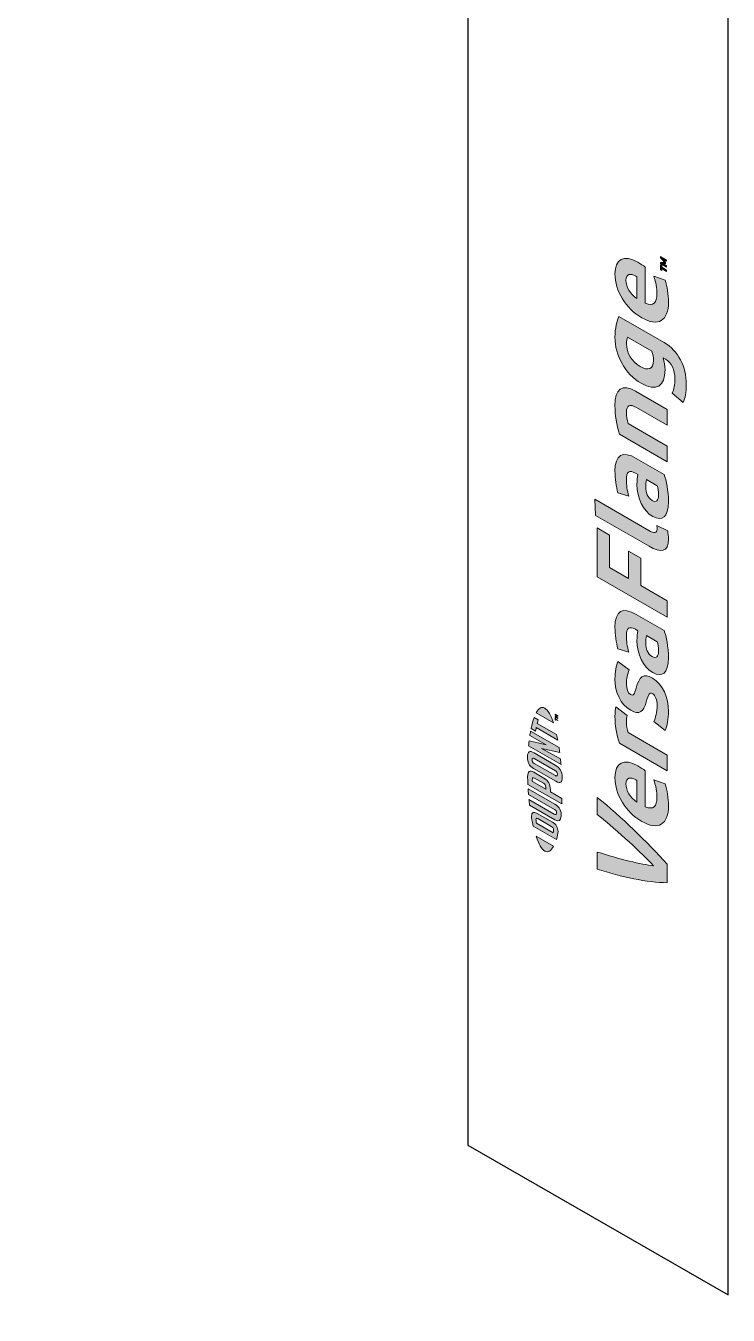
# Model space of a CAD drawing. Header units: inches. Extents: x -20.7 to 76.3, y -55.2 to 19.1.
# Drawn here: x 62.524 to 63.289, y -38.019 to -36.615 of the extents above; entities that cross this region are included whole.
import ezdxf

# ---------------------------------------------------------------- set-up
doc = ezdxf.new("R2010")
doc.units = ezdxf.units.IN
doc.header["$MEASUREMENT"] = 0
doc.layers.add('G-ANNO-TTLB', color=7, linetype='Continuous', lineweight=0)
doc.layers.add('TYVEK', color=7, linetype='Continuous', lineweight=0)

# ---------------------------------------------------------------- blocks, each defined once
blk = doc.blocks.new('Block_304')
at = {"layer": 'TYVEK', "true_color": 0x18467f, "transparency": 33554687}
h = blk.add_hatch(color=156, dxfattribs=at)
h.dxf.hatch_style = 2
edge = h.paths.add_edge_path()
edge.add_spline(control_points=[(63.0895, -37.3579), (63.093, -37.3599), (63.0963, -37.3656), (63.0991, -37.374), (63.0991, -37.374), (63.0801, -37.363), (63.0801, -37.363), (63.0829, -37.3579), (63.0861, -37.3559), (63.0895, -37.3579)], knot_values=[0, 0, 0, 0, 1, 1, 1, 2, 2, 2, 3, 3, 3, 3], degree=3, periodic=0)
edge.add_line((63.0895, -37.3579), (63.0895, -37.3579))
h = blk.add_hatch(color=156, dxfattribs=at)
h.dxf.hatch_style = 2
edge = h.paths.add_edge_path()
edge.add_spline(control_points=[(63.0795, -37.383), (63.0797, -37.3817), (63.08, -37.3804), (63.0802, -37.3791), (63.0802, -37.3791), (63.1038, -37.3927), (63.1038, -37.3927), (63.1035, -37.3913), (63.1029, -37.3885), (63.1025, -37.3867), (63.1025, -37.3867), (63.0814, -37.3745), (63.0814, -37.3745), (63.0817, -37.3731), (63.0821, -37.3719), (63.0824, -37.3707), (63.0824, -37.3707), (63.0779, -37.3681), (63.0779, -37.3681), (63.0766, -37.3716), (63.0755, -37.3755), (63.0746, -37.3802), (63.0746, -37.3802), (63.0795, -37.383), (63.0795, -37.383)], knot_values=[0, 0, 0, 0, 1, 1, 1, 2, 2, 2, 3, 3, 3, 4, 4, 4, 5, 5, 5, 6, 6, 6, 7, 7, 7, 8, 8, 8, 8], degree=3, periodic=0)
h = blk.add_hatch(color=156, dxfattribs=at)
h.dxf.hatch_style = 2
edge = h.paths.add_edge_path()
edge.add_spline(control_points=[(63.101, -37.3676), (63.101, -37.3676), (63.101, -37.367), (63.101, -37.367), (63.101, -37.367), (63.1023, -37.3668), (63.1023, -37.3668), (63.1023, -37.3668), (63.101, -37.3651), (63.101, -37.3651), (63.101, -37.3651), (63.101, -37.3645), (63.101, -37.3645), (63.101, -37.3645), (63.1037, -37.3661), (63.1037, -37.3661), (63.1037, -37.3661), (63.1037, -37.3666), (63.1037, -37.3666), (63.1037, -37.3666), (63.1018, -37.3655), (63.1018, -37.3655), (63.1018, -37.3655), (63.1031, -37.3672), (63.1031, -37.3672), (63.1031, -37.3672), (63.1031, -37.3673), (63.1031, -37.3673), (63.1031, -37.3673), (63.1018, -37.3675), (63.1018, -37.3675), (63.1018, -37.3675), (63.1037, -37.3686), (63.1037, -37.3686), (63.1037, -37.3686), (63.1037, -37.3692), (63.1037, -37.3692), (63.1037, -37.3692), (63.101, -37.3676), (63.101, -37.3676)], knot_values=[0, 0, 0, 0, 1, 1, 1, 2, 2, 2, 3, 3, 3, 4, 4, 4, 5, 5, 5, 6, 6, 6, 7, 7, 7, 8, 8, 8, 9, 9, 9, 10, 10, 10, 11, 11, 11, 12, 12, 12, 13, 13, 13, 13], degree=3, periodic=0)
edge = h.paths.add_edge_path()
edge.add_spline(control_points=[(63.1014, -37.3701), (63.1014, -37.3701), (63.1014, -37.3711), (63.1014, -37.3711), (63.1014, -37.3711), (63.101, -37.3708), (63.101, -37.3708), (63.101, -37.3708), (63.101, -37.3683), (63.101, -37.3683), (63.101, -37.3683), (63.1014, -37.3686), (63.1014, -37.3686), (63.1014, -37.3686), (63.1014, -37.3695), (63.1014, -37.3695), (63.1014, -37.3695), (63.1037, -37.3708), (63.1037, -37.3708), (63.1037, -37.3708), (63.1037, -37.3714), (63.1037, -37.3714), (63.1037, -37.3714), (63.1014, -37.3701), (63.1014, -37.3701)], knot_values=[0, 0, 0, 0, 1, 1, 1, 2, 2, 2, 3, 3, 3, 4, 4, 4, 5, 5, 5, 6, 6, 6, 7, 7, 7, 8, 8, 8, 8], degree=3, periodic=0)
h = blk.add_hatch(color=156, dxfattribs=at)
h.dxf.hatch_style = 2
edge = h.paths.add_edge_path()
edge.add_spline(control_points=[(63.0912, -37.3978), (63.0912, -37.3978), (63.0725, -37.3936), (63.0725, -37.3936), (63.0723, -37.3952), (63.0721, -37.3973), (63.0719, -37.3989), (63.0719, -37.3989), (63.1073, -37.4193), (63.1073, -37.4193), (63.1072, -37.418), (63.1069, -37.4149), (63.1067, -37.4132), (63.1067, -37.4132), (63.0859, -37.4017), (63.0859, -37.4017), (63.0859, -37.4017), (63.1059, -37.4063), (63.1059, -37.4063), (63.1057, -37.4047), (63.1054, -37.4023), (63.1051, -37.4008), (63.1051, -37.4008), (63.0741, -37.3828), (63.0741, -37.3828), (63.0738, -37.3842), (63.0734, -37.3866), (63.0732, -37.3878), (63.0732, -37.3878), (63.0912, -37.3978), (63.0912, -37.3978)], knot_values=[0, 0, 0, 0, 1, 1, 1, 2, 2, 2, 3, 3, 3, 4, 4, 4, 5, 5, 5, 6, 6, 6, 7, 7, 7, 8, 8, 8, 9, 9, 9, 10, 10, 10, 10], degree=3, periodic=0)
h = blk.add_hatch(color=156, dxfattribs=at)
h.dxf.hatch_style = 2
edge = h.paths.add_edge_path()
edge.add_spline(control_points=[(63.1011, -37.426), (63.1025, -37.4268), (63.1033, -37.4278), (63.1033, -37.4299), (63.1034, -37.4321), (63.1026, -37.4322), (63.1011, -37.4314), (63.1011, -37.4314), (63.0781, -37.4181), (63.0781, -37.4181), (63.0766, -37.4172), (63.0758, -37.4162), (63.0758, -37.414), (63.0759, -37.412), (63.0767, -37.4119), (63.0781, -37.4127), (63.0781, -37.4127), (63.1011, -37.426), (63.1011, -37.426)], knot_values=[0, 0, 0, 0, 1, 1, 1, 2, 2, 2, 3, 3, 3, 4, 4, 4, 5, 5, 5, 6, 6, 6, 6], degree=3, periodic=0)
edge = h.paths.add_edge_path()
edge.add_spline(control_points=[(63.0707, -37.4111), (63.0704, -37.4164), (63.0726, -37.4209), (63.0774, -37.4237), (63.0774, -37.4237), (63.1015, -37.4376), (63.1015, -37.4376), (63.1066, -37.4406), (63.1087, -37.4388), (63.1085, -37.4329), (63.1083, -37.4271), (63.1064, -37.423), (63.101, -37.4199), (63.101, -37.4199), (63.078, -37.4066), (63.078, -37.4066), (63.0728, -37.4036), (63.0709, -37.4052), (63.0707, -37.4111)], knot_values=[0, 0, 0, 0, 1, 1, 1, 2, 2, 2, 3, 3, 3, 4, 4, 4, 5, 5, 5, 6, 6, 6, 6], degree=3, periodic=0)
edge.add_line((63.0707, -37.4111), (63.0707, -37.4111))
h = blk.add_hatch(color=156, dxfattribs=at)
h.dxf.hatch_style = 2
edge = h.paths.add_edge_path()
edge.add_spline(control_points=[(63.0882, -37.4397), (63.0898, -37.4406), (63.0906, -37.4417), (63.0906, -37.4442), (63.0906, -37.4442), (63.0906, -37.4462), (63.0906, -37.4462), (63.0906, -37.4462), (63.0761, -37.4378), (63.0761, -37.4378), (63.076, -37.4369), (63.076, -37.4364), (63.076, -37.4358), (63.076, -37.4332), (63.0769, -37.4332), (63.0785, -37.4341), (63.0785, -37.4341), (63.0882, -37.4397), (63.0882, -37.4397)], knot_values=[0, 0, 0, 0, 1, 1, 1, 2, 2, 2, 3, 3, 3, 4, 4, 4, 5, 5, 5, 6, 6, 6, 6], degree=3, periodic=0)
edge = h.paths.add_edge_path()
edge.add_spline(control_points=[(63.0709, -37.4325), (63.0709, -37.4336), (63.071, -37.4374), (63.0712, -37.4409), (63.0712, -37.4409), (63.108, -37.4622), (63.108, -37.4622), (63.1081, -37.4611), (63.1082, -37.4581), (63.1082, -37.4564), (63.1082, -37.4564), (63.0957, -37.4492), (63.0957, -37.4492), (63.0957, -37.4492), (63.0957, -37.4469), (63.0957, -37.4469), (63.0957, -37.4406), (63.0933, -37.4367), (63.0886, -37.434), (63.0886, -37.434), (63.0778, -37.4277), (63.0778, -37.4277), (63.0732, -37.425), (63.0709, -37.4266), (63.0709, -37.4325)], knot_values=[0, 0, 0, 0, 1, 1, 1, 2, 2, 2, 3, 3, 3, 4, 4, 4, 5, 5, 5, 6, 6, 6, 7, 7, 7, 8, 8, 8, 8], degree=3, periodic=0)
edge.add_line((63.0709, -37.4325), (63.0709, -37.4325))
h = blk.add_hatch(color=156, dxfattribs=at)
h.dxf.hatch_style = 2
edge = h.paths.add_edge_path()
edge.add_spline(control_points=[(63.1002, -37.4683), (63.1017, -37.4691), (63.1026, -37.4702), (63.1024, -37.4722), (63.1022, -37.4741), (63.1014, -37.4742), (63.0997, -37.4732), (63.0997, -37.4732), (63.0723, -37.4574), (63.0723, -37.4574), (63.0725, -37.4589), (63.0728, -37.4621), (63.073, -37.4635), (63.073, -37.4635), (63.1007, -37.4795), (63.1007, -37.4795), (63.1051, -37.482), (63.1068, -37.4806), (63.1074, -37.4751), (63.1079, -37.4701), (63.1056, -37.4654), (63.1007, -37.4626), (63.1007, -37.4626), (63.0714, -37.4457), (63.0714, -37.4457), (63.0715, -37.4469), (63.0718, -37.4507), (63.0719, -37.4519), (63.0719, -37.4519), (63.1002, -37.4683), (63.1002, -37.4683)], knot_values=[0, 0, 0, 0, 1, 1, 1, 2, 2, 2, 3, 3, 3, 4, 4, 4, 5, 5, 5, 6, 6, 6, 7, 7, 7, 8, 8, 8, 9, 9, 9, 10, 10, 10, 10], degree=3, periodic=0)
h = blk.add_hatch(color=156, dxfattribs=at)
h.dxf.hatch_style = 2
edge = h.paths.add_edge_path()
edge.add_spline(control_points=[(63.0973, -37.4871), (63.0987, -37.4879), (63.0992, -37.4892), (63.0992, -37.4904), (63.0992, -37.4914), (63.0989, -37.4926), (63.0987, -37.4936), (63.0987, -37.4936), (63.0805, -37.4832), (63.0805, -37.4832), (63.0802, -37.4818), (63.08, -37.4802), (63.08, -37.4793), (63.08, -37.4781), (63.0804, -37.4774), (63.0819, -37.4782), (63.0819, -37.4782), (63.0973, -37.4871), (63.0973, -37.4871)], knot_values=[0, 0, 0, 0, 1, 1, 1, 2, 2, 2, 3, 3, 3, 4, 4, 4, 5, 5, 5, 6, 6, 6, 6], degree=3, periodic=0)
edge = h.paths.add_edge_path()
edge.add_spline(control_points=[(63.0752, -37.4758), (63.0752, -37.4776), (63.0757, -37.4806), (63.077, -37.4863), (63.077, -37.4863), (63.1022, -37.5009), (63.1022, -37.5009), (63.1033, -37.4972), (63.104, -37.4943), (63.104, -37.4924), (63.104, -37.488), (63.1017, -37.4842), (63.0979, -37.4821), (63.0979, -37.4821), (63.0812, -37.4725), (63.0812, -37.4725), (63.0775, -37.4703), (63.0752, -37.4714), (63.0752, -37.4758)], knot_values=[0, 0, 0, 0, 1, 1, 1, 2, 2, 2, 3, 3, 3, 4, 4, 4, 5, 5, 5, 6, 6, 6, 6], degree=3, periodic=0)
edge.add_line((63.0752, -37.4758), (63.0752, -37.4758))
h = blk.add_hatch(color=156, dxfattribs=at)
h.dxf.hatch_style = 2
edge = h.paths.add_edge_path()
edge.add_spline(control_points=[(63.0895, -37.5135), (63.093, -37.5155), (63.0963, -37.5135), (63.0991, -37.5084), (63.0991, -37.5084), (63.0801, -37.4974), (63.0801, -37.4974), (63.0829, -37.5058), (63.0861, -37.5115), (63.0895, -37.5135)], knot_values=[0, 0, 0, 0, 1, 1, 1, 2, 2, 2, 3, 3, 3, 3], degree=3, periodic=0)
edge.add_line((63.0895, -37.5135), (63.0895, -37.5135))
at = {"layer": 'TYVEK'}
for points, knots in [([(63.0895, -37.3579), (63.093, -37.3599), (63.0963, -37.3656), (63.0991, -37.374), (63.0991, -37.374), (63.0801, -37.363), (63.0801, -37.363), (63.0829, -37.3579), (63.0861, -37.3559), (63.0895, -37.3579)], [0, 0, 0, 0, 1, 1, 1, 2, 2, 2, 3, 3, 3, 3]), ([(63.0795, -37.383), (63.0797, -37.3817), (63.08, -37.3804), (63.0802, -37.3791), (63.0802, -37.3791), (63.1038, -37.3927), (63.1038, -37.3927), (63.1035, -37.3913), (63.1029, -37.3885), (63.1025, -37.3867), (63.1025, -37.3867), (63.0814, -37.3745), (63.0814, -37.3745), (63.0817, -37.3731), (63.0821, -37.3719), (63.0824, -37.3707), (63.0824, -37.3707), (63.0779, -37.3681), (63.0779, -37.3681), (63.0766, -37.3716), (63.0755, -37.3755), (63.0746, -37.3802), (63.0746, -37.3802), (63.0795, -37.383), (63.0795, -37.383)], [0, 0, 0, 0, 1, 1, 1, 2, 2, 2, 3, 3, 3, 4, 4, 4, 5, 5, 5, 6, 6, 6, 7, 7, 7, 8, 8, 8, 8]), ([(63.101, -37.3676), (63.101, -37.3676), (63.101, -37.367), (63.101, -37.367), (63.101, -37.367), (63.1023, -37.3668), (63.1023, -37.3668), (63.1023, -37.3668), (63.101, -37.3651), (63.101, -37.3651), (63.101, -37.3651), (63.101, -37.3645), (63.101, -37.3645), (63.101, -37.3645), (63.1037, -37.3661), (63.1037, -37.3661), (63.1037, -37.3661), (63.1037, -37.3666), (63.1037, -37.3666), (63.1037, -37.3666), (63.1018, -37.3655), (63.1018, -37.3655), (63.1018, -37.3655), (63.1031, -37.3672), (63.1031, -37.3672), (63.1031, -37.3672), (63.1031, -37.3673), (63.1031, -37.3673), (63.1031, -37.3673), (63.1018, -37.3675), (63.1018, -37.3675), (63.1018, -37.3675), (63.1037, -37.3686), (63.1037, -37.3686), (63.1037, -37.3686), (63.1037, -37.3692), (63.1037, -37.3692), (63.1037, -37.3692), (63.101, -37.3676), (63.101, -37.3676)], [0, 0, 0, 0, 1, 1, 1, 2, 2, 2, 3, 3, 3, 4, 4, 4, 5, 5, 5, 6, 6, 6, 7, 7, 7, 8, 8, 8, 9, 9, 9, 10, 10, 10, 11, 11, 11, 12, 12, 12, 13, 13, 13, 13]), ([(63.1014, -37.3701), (63.1014, -37.3701), (63.1014, -37.3711), (63.1014, -37.3711), (63.1014, -37.3711), (63.101, -37.3708), (63.101, -37.3708), (63.101, -37.3708), (63.101, -37.3683), (63.101, -37.3683), (63.101, -37.3683), (63.1014, -37.3686), (63.1014, -37.3686), (63.1014, -37.3686), (63.1014, -37.3695), (63.1014, -37.3695), (63.1014, -37.3695), (63.1037, -37.3708), (63.1037, -37.3708), (63.1037, -37.3708), (63.1037, -37.3714), (63.1037, -37.3714), (63.1037, -37.3714), (63.1014, -37.3701), (63.1014, -37.3701)], [0, 0, 0, 0, 1, 1, 1, 2, 2, 2, 3, 3, 3, 4, 4, 4, 5, 5, 5, 6, 6, 6, 7, 7, 7, 8, 8, 8, 8]), ([(63.0912, -37.3978), (63.0912, -37.3978), (63.0725, -37.3936), (63.0725, -37.3936), (63.0723, -37.3952), (63.0721, -37.3973), (63.0719, -37.3989), (63.0719, -37.3989), (63.1073, -37.4193), (63.1073, -37.4193), (63.1072, -37.418), (63.1069, -37.4149), (63.1067, -37.4132), (63.1067, -37.4132), (63.0859, -37.4017), (63.0859, -37.4017), (63.0859, -37.4017), (63.1059, -37.4063), (63.1059, -37.4063), (63.1057, -37.4047), (63.1054, -37.4023), (63.1051, -37.4008), (63.1051, -37.4008), (63.0741, -37.3828), (63.0741, -37.3828), (63.0738, -37.3842), (63.0734, -37.3866), (63.0732, -37.3878), (63.0732, -37.3878), (63.0912, -37.3978), (63.0912, -37.3978)], [0, 0, 0, 0, 1, 1, 1, 2, 2, 2, 3, 3, 3, 4, 4, 4, 5, 5, 5, 6, 6, 6, 7, 7, 7, 8, 8, 8, 9, 9, 9, 10, 10, 10, 10]), ([(63.0707, -37.4111), (63.0704, -37.4164), (63.0726, -37.4209), (63.0774, -37.4237), (63.0774, -37.4237), (63.1015, -37.4376), (63.1015, -37.4376), (63.1066, -37.4406), (63.1087, -37.4388), (63.1085, -37.4329), (63.1083, -37.4271), (63.1064, -37.423), (63.101, -37.4199), (63.101, -37.4199), (63.078, -37.4066), (63.078, -37.4066), (63.0728, -37.4036), (63.0709, -37.4052), (63.0707, -37.4111)], [0, 0, 0, 0, 1, 1, 1, 2, 2, 2, 3, 3, 3, 4, 4, 4, 5, 5, 5, 6, 6, 6, 6]), ([(63.1011, -37.426), (63.1025, -37.4268), (63.1033, -37.4278), (63.1033, -37.4299), (63.1034, -37.4321), (63.1026, -37.4322), (63.1011, -37.4314), (63.1011, -37.4314), (63.0781, -37.4181), (63.0781, -37.4181), (63.0766, -37.4172), (63.0758, -37.4162), (63.0758, -37.414), (63.0759, -37.412), (63.0767, -37.4119), (63.0781, -37.4127), (63.0781, -37.4127), (63.1011, -37.426), (63.1011, -37.426)], [0, 0, 0, 0, 1, 1, 1, 2, 2, 2, 3, 3, 3, 4, 4, 4, 5, 5, 5, 6, 6, 6, 6]), ([(63.0709, -37.4325), (63.0709, -37.4336), (63.071, -37.4374), (63.0712, -37.4409), (63.0712, -37.4409), (63.108, -37.4622), (63.108, -37.4622), (63.1081, -37.4611), (63.1082, -37.4581), (63.1082, -37.4564), (63.1082, -37.4564), (63.0957, -37.4492), (63.0957, -37.4492), (63.0957, -37.4492), (63.0957, -37.4469), (63.0957, -37.4469), (63.0957, -37.4406), (63.0933, -37.4367), (63.0886, -37.434), (63.0886, -37.434), (63.0778, -37.4277), (63.0778, -37.4277), (63.0732, -37.425), (63.0709, -37.4266), (63.0709, -37.4325)], [0, 0, 0, 0, 1, 1, 1, 2, 2, 2, 3, 3, 3, 4, 4, 4, 5, 5, 5, 6, 6, 6, 7, 7, 7, 8, 8, 8, 8]), ([(63.0882, -37.4397), (63.0898, -37.4406), (63.0906, -37.4417), (63.0906, -37.4442), (63.0906, -37.4442), (63.0906, -37.4462), (63.0906, -37.4462), (63.0906, -37.4462), (63.0761, -37.4378), (63.0761, -37.4378), (63.076, -37.4369), (63.076, -37.4364), (63.076, -37.4358), (63.076, -37.4332), (63.0769, -37.4332), (63.0785, -37.4341), (63.0785, -37.4341), (63.0882, -37.4397), (63.0882, -37.4397)], [0, 0, 0, 0, 1, 1, 1, 2, 2, 2, 3, 3, 3, 4, 4, 4, 5, 5, 5, 6, 6, 6, 6]), ([(63.1002, -37.4683), (63.1017, -37.4691), (63.1026, -37.4702), (63.1024, -37.4722), (63.1022, -37.4741), (63.1014, -37.4742), (63.0997, -37.4732), (63.0997, -37.4732), (63.0723, -37.4574), (63.0723, -37.4574), (63.0725, -37.4589), (63.0728, -37.4621), (63.073, -37.4635), (63.073, -37.4635), (63.1007, -37.4795), (63.1007, -37.4795), (63.1051, -37.482), (63.1068, -37.4806), (63.1074, -37.4751), (63.1079, -37.4701), (63.1056, -37.4654), (63.1007, -37.4626), (63.1007, -37.4626), (63.0714, -37.4457), (63.0714, -37.4457), (63.0715, -37.4469), (63.0718, -37.4507), (63.0719, -37.4519), (63.0719, -37.4519), (63.1002, -37.4683), (63.1002, -37.4683)], [0, 0, 0, 0, 1, 1, 1, 2, 2, 2, 3, 3, 3, 4, 4, 4, 5, 5, 5, 6, 6, 6, 7, 7, 7, 8, 8, 8, 9, 9, 9, 10, 10, 10, 10]), ([(63.0752, -37.4758), (63.0752, -37.4776), (63.0757, -37.4806), (63.077, -37.4863), (63.077, -37.4863), (63.1022, -37.5009), (63.1022, -37.5009), (63.1033, -37.4972), (63.104, -37.4943), (63.104, -37.4924), (63.104, -37.488), (63.1017, -37.4842), (63.0979, -37.4821), (63.0979, -37.4821), (63.0812, -37.4725), (63.0812, -37.4725), (63.0775, -37.4703), (63.0752, -37.4714), (63.0752, -37.4758)], [0, 0, 0, 0, 1, 1, 1, 2, 2, 2, 3, 3, 3, 4, 4, 4, 5, 5, 5, 6, 6, 6, 6]), ([(63.0973, -37.4871), (63.0987, -37.4879), (63.0992, -37.4892), (63.0992, -37.4904), (63.0992, -37.4914), (63.0989, -37.4926), (63.0987, -37.4936), (63.0987, -37.4936), (63.0805, -37.4832), (63.0805, -37.4832), (63.0802, -37.4818), (63.08, -37.4802), (63.08, -37.4793), (63.08, -37.4781), (63.0804, -37.4774), (63.0819, -37.4782), (63.0819, -37.4782), (63.0973, -37.4871), (63.0973, -37.4871)], [0, 0, 0, 0, 1, 1, 1, 2, 2, 2, 3, 3, 3, 4, 4, 4, 5, 5, 5, 6, 6, 6, 6]), ([(63.0895, -37.5135), (63.093, -37.5155), (63.0963, -37.5135), (63.0991, -37.5084), (63.0991, -37.5084), (63.0801, -37.4974), (63.0801, -37.4974), (63.0829, -37.5058), (63.0861, -37.5115), (63.0895, -37.5135)], [0, 0, 0, 0, 1, 1, 1, 2, 2, 2, 3, 3, 3, 3])]:
    blk.add_open_spline(points, degree=3, knots=knots, dxfattribs=at)
blk = doc.blocks.new('Block_306')
at = {"layer": 'TYVEK', "true_color": 0x18467f, "transparency": 33554687}
h = blk.add_hatch(color=156, dxfattribs=at)
h.dxf.hatch_style = 2
edge = h.paths.add_edge_path()
edge.add_spline(control_points=[(63.2157, -36.8659), (63.2157, -36.8659), (63.2223, -36.8697), (63.2223, -36.8697), (63.2223, -36.8697), (63.2223, -36.8711), (63.2223, -36.8711), (63.2223, -36.8711), (63.2191, -36.8693), (63.2191, -36.8693), (63.2187, -36.8691), (63.2183, -36.8688), (63.2179, -36.8685), (63.219, -36.8697), (63.22, -36.8709), (63.2211, -36.8724), (63.2211, -36.8724), (63.2211, -36.8736), (63.2211, -36.8736), (63.22, -36.8738), (63.2189, -36.8738), (63.2179, -36.8738), (63.2183, -36.874), (63.2187, -36.8742), (63.2191, -36.8744), (63.2191, -36.8744), (63.2223, -36.8762), (63.2223, -36.8762), (63.2223, -36.8762), (63.2223, -36.8776), (63.2223, -36.8776), (63.2223, -36.8776), (63.2157, -36.8739), (63.2157, -36.8739), (63.2157, -36.8739), (63.2157, -36.8723), (63.2157, -36.8723), (63.2172, -36.8724), (63.2184, -36.8724), (63.2198, -36.8722), (63.2184, -36.8704), (63.2172, -36.869), (63.2157, -36.8675), (63.2157, -36.8675), (63.2157, -36.8659), (63.2157, -36.8659)], knot_values=[0, 0, 0, 0, 1, 1, 1, 2, 2, 2, 3, 3, 3, 4, 4, 4, 5, 5, 5, 6, 6, 6, 7, 7, 7, 8, 8, 8, 9, 9, 9, 10, 10, 10, 11, 11, 11, 12, 12, 12, 13, 13, 13, 14, 14, 14, 15, 15, 15, 15], degree=3, periodic=0)
h = blk.add_hatch(color=156, dxfattribs=at)
h.dxf.hatch_style = 2
h.paths.add_polyline_path([(63.2169, -36.8791), (63.2169, -36.8811), (63.2157, -36.8804), (63.2157, -36.8749), (63.2169, -36.8755), (63.2169, -36.8775), (63.2223, -36.8807), (63.2223, -36.8822)])
at = {"layer": 'TYVEK'}
blk.add_lwpolyline([(63.2169, -36.8791), (63.2169, -36.8811), (63.2157, -36.8804), (63.2157, -36.8749), (63.2169, -36.8755), (63.2169, -36.8775), (63.2223, -36.8807), (63.2223, -36.8822)], close=True, dxfattribs=at)
blk.add_open_spline([(63.2157, -36.8659), (63.2157, -36.8659), (63.2223, -36.8697), (63.2223, -36.8697), (63.2223, -36.8697), (63.2223, -36.8711), (63.2223, -36.8711), (63.2223, -36.8711), (63.2191, -36.8693), (63.2191, -36.8693), (63.2187, -36.8691), (63.2183, -36.8688), (63.2179, -36.8685), (63.219, -36.8697), (63.22, -36.8709), (63.2211, -36.8724), (63.2211, -36.8724), (63.2211, -36.8736), (63.2211, -36.8736), (63.22, -36.8738), (63.2189, -36.8738), (63.2179, -36.8738), (63.2183, -36.874), (63.2187, -36.8742), (63.2191, -36.8744), (63.2191, -36.8744), (63.2223, -36.8762), (63.2223, -36.8762), (63.2223, -36.8762), (63.2223, -36.8776), (63.2223, -36.8776), (63.2223, -36.8776), (63.2157, -36.8739), (63.2157, -36.8739), (63.2157, -36.8739), (63.2157, -36.8723), (63.2157, -36.8723), (63.2172, -36.8724), (63.2184, -36.8724), (63.2198, -36.8722), (63.2184, -36.8704), (63.2172, -36.869), (63.2157, -36.8675), (63.2157, -36.8675), (63.2157, -36.8659), (63.2157, -36.8659)], degree=3, knots=[0, 0, 0, 0, 1, 1, 1, 2, 2, 2, 3, 3, 3, 4, 4, 4, 5, 5, 5, 6, 6, 6, 7, 7, 7, 8, 8, 8, 9, 9, 9, 10, 10, 10, 11, 11, 11, 12, 12, 12, 13, 13, 13, 14, 14, 14, 15, 15, 15, 15], dxfattribs=at)
blk = doc.blocks.new('Block_307')
at = {"layer": 'TYVEK', "true_color": 0x18467f, "transparency": 33554687}
h = blk.add_hatch(color=156, dxfattribs=at)
h.dxf.hatch_style = 2
edge = h.paths.add_edge_path()
edge.add_spline(control_points=[(63.1899, -36.9118), (63.1899, -36.9118), (63.1899, -36.8881), (63.1899, -36.8881), (63.1899, -36.8881), (63.1886, -36.8873), (63.1886, -36.8873), (63.1825, -36.8838), (63.178, -36.885), (63.178, -36.8918), (63.178, -36.8991), (63.1825, -36.9064), (63.1899, -36.9118)], knot_values=[0, 0, 0, 0, 1, 1, 1, 2, 2, 2, 3, 3, 3, 4, 4, 4, 4], degree=3, periodic=0)
edge = h.paths.add_edge_path()
edge.add_spline(control_points=[(63.2206, -36.8917), (63.2228, -36.8984), (63.2243, -36.9074), (63.2243, -36.9157), (63.2243, -36.9358), (63.2132, -36.9431), (63.1951, -36.9326), (63.1778, -36.9226), (63.166, -36.9033), (63.166, -36.8849), (63.166, -36.8686), (63.1762, -36.8637), (63.1908, -36.8721), (63.194, -36.874), (63.1969, -36.8759), (63.199, -36.8774), (63.199, -36.8774), (63.199, -36.9168), (63.199, -36.9168), (63.2077, -36.9202), (63.2117, -36.9166), (63.2117, -36.9066), (63.2117, -36.9005), (63.2105, -36.894), (63.2085, -36.8875), (63.2085, -36.8875), (63.2206, -36.8917), (63.2206, -36.8917)], knot_values=[0, 0, 0, 0, 1, 1, 1, 2, 2, 2, 3, 3, 3, 4, 4, 4, 5, 5, 5, 6, 6, 6, 7, 7, 7, 8, 8, 8, 9, 9, 9, 9], degree=3, periodic=0)
h = blk.add_hatch(color=156, dxfattribs=at)
h.dxf.hatch_style = 2
edge = h.paths.add_edge_path()
edge.add_spline(control_points=[(63.208, -36.9791), (63.208, -36.9756), (63.2072, -36.9723), (63.2061, -36.9691), (63.2061, -36.9691), (63.1797, -36.9538), (63.1797, -36.9538), (63.179, -36.9558), (63.1785, -36.9582), (63.1785, -36.961), (63.1785, -36.9712), (63.1843, -36.9805), (63.1933, -36.9856), (63.2023, -36.9908), (63.208, -36.9887), (63.208, -36.9791)], knot_values=[0, 0, 0, 0, 1, 1, 1, 2, 2, 2, 3, 3, 3, 4, 4, 4, 5, 5, 5, 5], degree=3, periodic=0)
edge = h.paths.add_edge_path()
edge.add_spline(control_points=[(63.2437, -37.0052), (63.2437, -37.0147), (63.2427, -37.0198), (63.2403, -37.0251), (63.2403, -37.0251), (63.2284, -37.0147), (63.2284, -37.0147), (63.2303, -37.0105), (63.2312, -37.0053), (63.2312, -36.999), (63.2312, -36.9894), (63.2277, -36.9815), (63.221, -36.9777), (63.221, -36.9777), (63.2185, -36.9762), (63.2185, -36.9762), (63.2198, -36.9809), (63.2205, -36.9852), (63.2205, -36.9891), (63.2205, -37.0076), (63.211, -37.0135), (63.1946, -37.004), (63.177, -36.9939), (63.166, -36.9739), (63.166, -36.9538), (63.166, -36.9439), (63.1682, -36.9357), (63.1704, -36.9314), (63.1704, -36.9314), (63.2195, -36.9597), (63.2195, -36.9597), (63.2349, -36.9686), (63.2437, -36.9858), (63.2437, -37.0052)], knot_values=[0, 0, 0, 0, 1, 1, 1, 2, 2, 2, 3, 3, 3, 4, 4, 4, 5, 5, 5, 6, 6, 6, 7, 7, 7, 8, 8, 8, 9, 9, 9, 10, 10, 10, 11, 11, 11, 11], degree=3, periodic=0)
h = blk.add_hatch(color=156, dxfattribs=at)
h.dxf.hatch_style = 2
edge = h.paths.add_edge_path()
edge.add_spline(control_points=[(63.223, -37.0895), (63.223, -37.0895), (63.1708, -37.0594), (63.1708, -37.0594), (63.1679, -37.0499), (63.166, -37.0381), (63.166, -37.0285), (63.166, -37.0102), (63.1739, -37.0043), (63.1884, -37.0126), (63.1884, -37.0126), (63.223, -37.0326), (63.223, -37.0326), (63.223, -37.0326), (63.223, -37.0498), (63.223, -37.0498), (63.223, -37.0498), (63.1895, -37.0305), (63.1895, -37.0305), (63.1819, -37.0261), (63.1785, -37.0281), (63.1785, -37.0357), (63.1785, -37.0397), (63.1791, -37.0439), (63.1804, -37.0479), (63.1804, -37.0479), (63.223, -37.0724), (63.223, -37.0724), (63.223, -37.0724), (63.223, -37.0895), (63.223, -37.0895)], knot_values=[0, 0, 0, 0, 1, 1, 1, 2, 2, 2, 3, 3, 3, 4, 4, 4, 5, 5, 5, 6, 6, 6, 7, 7, 7, 8, 8, 8, 9, 9, 9, 10, 10, 10, 10], degree=3, periodic=0)
h = blk.add_hatch(color=156, dxfattribs=at)
h.dxf.hatch_style = 2
edge = h.paths.add_edge_path()
edge.add_spline(control_points=[(63.212, -37.1156), (63.212, -37.1156), (63.2003, -37.1089), (63.2003, -37.1089), (63.1998, -37.1115), (63.1995, -37.1143), (63.1995, -37.1173), (63.1995, -37.123), (63.2014, -37.1286), (63.2065, -37.1316), (63.2111, -37.1342), (63.2135, -37.1319), (63.2135, -37.1253), (63.2135, -37.1215), (63.2129, -37.118), (63.212, -37.1156)], knot_values=[0, 0, 0, 0, 1, 1, 1, 2, 2, 2, 3, 3, 3, 4, 4, 4, 5, 5, 5, 5], degree=3, periodic=0)
edge = h.paths.add_edge_path()
edge.add_spline(control_points=[(63.2243, -37.1332), (63.2243, -37.1503), (63.217, -37.1547), (63.2072, -37.1491), (63.1964, -37.1429), (63.1901, -37.1291), (63.19, -37.1141), (63.19, -37.1106), (63.1904, -37.1063), (63.1909, -37.1034), (63.1909, -37.1034), (63.1883, -37.1019), (63.1883, -37.1019), (63.1816, -37.0981), (63.1785, -37.1007), (63.1785, -37.109), (63.1785, -37.1145), (63.1792, -37.1208), (63.1811, -37.127), (63.1811, -37.127), (63.1693, -37.1233), (63.1693, -37.1233), (63.1673, -37.1168), (63.166, -37.1075), (63.166, -37.0999), (63.166, -37.0815), (63.1745, -37.0773), (63.1892, -37.0858), (63.1892, -37.0858), (63.2195, -37.1033), (63.2195, -37.1033), (63.2218, -37.1097), (63.2243, -37.1208), (63.2243, -37.1332)], knot_values=[0, 0, 0, 0, 1, 1, 1, 2, 2, 2, 3, 3, 3, 4, 4, 4, 5, 5, 5, 6, 6, 6, 7, 7, 7, 8, 8, 8, 9, 9, 9, 10, 10, 10, 11, 11, 11, 11], degree=3, periodic=0)
h = blk.add_hatch(color=156, dxfattribs=at)
h.dxf.hatch_style = 2
edge = h.paths.add_edge_path()
edge.add_spline(control_points=[(63.2028, -37.1643), (63.2087, -37.1677), (63.2119, -37.1678), (63.2119, -37.1628), (63.2119, -37.1615), (63.2118, -37.1602), (63.2116, -37.159), (63.2116, -37.159), (63.2234, -37.1646), (63.2234, -37.1646), (63.2239, -37.1672), (63.2243, -37.1713), (63.2243, -37.1738), (63.2243, -37.1882), (63.2161, -37.1892), (63.2031, -37.1816), (63.2031, -37.1816), (63.1449, -37.1481), (63.1449, -37.1481), (63.1449, -37.1481), (63.144, -37.1303), (63.144, -37.1303), (63.144, -37.1303), (63.2028, -37.1643), (63.2028, -37.1643)], knot_values=[0, 0, 0, 0, 1, 1, 1, 2, 2, 2, 3, 3, 3, 4, 4, 4, 5, 5, 5, 6, 6, 6, 7, 7, 7, 8, 8, 8, 8], degree=3, periodic=0)
h = blk.add_hatch(color=156, dxfattribs=at)
h.dxf.hatch_style = 2
edge = h.paths.add_edge_path()
edge.add_spline(control_points=[(63.223, -37.2588), (63.223, -37.2588), (63.1468, -37.2148), (63.1468, -37.2148), (63.1468, -37.2148), (63.1468, -37.1616), (63.1468, -37.1616), (63.1468, -37.1616), (63.1601, -37.1693), (63.1601, -37.1693), (63.1601, -37.1693), (63.1601, -37.2046), (63.1601, -37.2046), (63.1601, -37.2046), (63.1807, -37.2166), (63.1807, -37.2166), (63.1807, -37.2166), (63.1807, -37.1869), (63.1807, -37.1869), (63.1807, -37.1869), (63.194, -37.1945), (63.194, -37.1945), (63.194, -37.1945), (63.194, -37.2242), (63.194, -37.2242), (63.194, -37.2242), (63.223, -37.2409), (63.223, -37.2409), (63.223, -37.2409), (63.223, -37.2588), (63.223, -37.2588)], knot_values=[0, 0, 0, 0, 1, 1, 1, 2, 2, 2, 3, 3, 3, 4, 4, 4, 5, 5, 5, 6, 6, 6, 7, 7, 7, 8, 8, 8, 9, 9, 9, 10, 10, 10, 10], degree=3, periodic=0)
h = blk.add_hatch(color=156, dxfattribs=at)
h.dxf.hatch_style = 2
edge = h.paths.add_edge_path()
edge.add_spline(control_points=[(63.212, -37.2857), (63.212, -37.2857), (63.2003, -37.2789), (63.2003, -37.2789), (63.1998, -37.2815), (63.1995, -37.2843), (63.1995, -37.2873), (63.1995, -37.293), (63.2014, -37.2987), (63.2065, -37.3016), (63.2111, -37.3042), (63.2135, -37.3019), (63.2135, -37.2953), (63.2135, -37.2915), (63.2129, -37.288), (63.212, -37.2857)], knot_values=[0, 0, 0, 0, 1, 1, 1, 2, 2, 2, 3, 3, 3, 4, 4, 4, 5, 5, 5, 5], degree=3, periodic=0)
edge = h.paths.add_edge_path()
edge.add_spline(control_points=[(63.2243, -37.3032), (63.2243, -37.3203), (63.217, -37.3247), (63.2072, -37.3191), (63.1964, -37.3129), (63.1901, -37.2991), (63.19, -37.2841), (63.19, -37.2806), (63.1904, -37.2763), (63.1909, -37.2735), (63.1909, -37.2735), (63.1883, -37.272), (63.1883, -37.272), (63.1816, -37.2681), (63.1785, -37.2707), (63.1785, -37.279), (63.1785, -37.2845), (63.1792, -37.2908), (63.1811, -37.297), (63.1811, -37.297), (63.1693, -37.2933), (63.1693, -37.2933), (63.1673, -37.2868), (63.166, -37.2775), (63.166, -37.2699), (63.166, -37.2515), (63.1745, -37.2473), (63.1892, -37.2558), (63.1892, -37.2558), (63.2195, -37.2733), (63.2195, -37.2733), (63.2218, -37.2797), (63.2243, -37.2908), (63.2243, -37.3032)], knot_values=[0, 0, 0, 0, 1, 1, 1, 2, 2, 2, 3, 3, 3, 4, 4, 4, 5, 5, 5, 6, 6, 6, 7, 7, 7, 8, 8, 8, 9, 9, 9, 10, 10, 10, 11, 11, 11, 11], degree=3, periodic=0)
h = blk.add_hatch(color=156, dxfattribs=at)
h.dxf.hatch_style = 2
edge = h.paths.add_edge_path()
edge.add_spline(control_points=[(63.1814, -37.316), (63.1799, -37.3209), (63.1785, -37.3257), (63.1785, -37.3317), (63.1785, -37.3369), (63.1798, -37.3412), (63.1829, -37.343), (63.1862, -37.3449), (63.1872, -37.3426), (63.189, -37.3362), (63.1925, -37.3237), (63.1967, -37.3194), (63.2068, -37.3252), (63.2185, -37.332), (63.2243, -37.3463), (63.2243, -37.3615), (63.2243, -37.3695), (63.2229, -37.3776), (63.2207, -37.3821), (63.2207, -37.3821), (63.2084, -37.3726), (63.2084, -37.3726), (63.2102, -37.3682), (63.2119, -37.3621), (63.2119, -37.3547), (63.2119, -37.349), (63.2101, -37.344), (63.2071, -37.3422), (63.2035, -37.3402), (63.2025, -37.3427), (63.2, -37.3515), (63.1974, -37.3615), (63.1927, -37.3656), (63.1832, -37.3602), (63.1721, -37.3538), (63.166, -37.3411), (63.166, -37.3259), (63.166, -37.3188), (63.1673, -37.3114), (63.1692, -37.3071), (63.1692, -37.3071), (63.1814, -37.316), (63.1814, -37.316)], knot_values=[0, 0, 0, 0, 1, 1, 1, 2, 2, 2, 3, 3, 3, 4, 4, 4, 5, 5, 5, 6, 6, 6, 7, 7, 7, 8, 8, 8, 9, 9, 9, 10, 10, 10, 11, 11, 11, 12, 12, 12, 13, 13, 13, 14, 14, 14, 14], degree=3, periodic=0)
h = blk.add_hatch(color=156, dxfattribs=at)
h.dxf.hatch_style = 2
edge = h.paths.add_edge_path()
edge.add_spline(control_points=[(63.166, -37.3671), (63.166, -37.3626), (63.1665, -37.3586), (63.167, -37.3564), (63.167, -37.3564), (63.1793, -37.366), (63.1793, -37.366), (63.1787, -37.3678), (63.1785, -37.3703), (63.1785, -37.3729), (63.1785, -37.3775), (63.1792, -37.3811), (63.1803, -37.3843), (63.1803, -37.3843), (63.223, -37.409), (63.223, -37.409), (63.223, -37.409), (63.223, -37.4262), (63.223, -37.4262), (63.223, -37.4262), (63.1708, -37.3961), (63.1708, -37.3961), (63.1679, -37.3876), (63.166, -37.3761), (63.166, -37.3671)], knot_values=[0, 0, 0, 0, 1, 1, 1, 2, 2, 2, 3, 3, 3, 4, 4, 4, 5, 5, 5, 6, 6, 6, 7, 7, 7, 8, 8, 8, 8], degree=3, periodic=0)
h = blk.add_hatch(color=156, dxfattribs=at)
h.dxf.hatch_style = 2
edge = h.paths.add_edge_path()
edge.add_spline(control_points=[(63.1899, -37.4604), (63.1899, -37.4604), (63.1899, -37.4367), (63.1899, -37.4367), (63.1899, -37.4367), (63.1886, -37.4359), (63.1886, -37.4359), (63.1825, -37.4324), (63.178, -37.4336), (63.178, -37.4404), (63.178, -37.4477), (63.1825, -37.455), (63.1899, -37.4604)], knot_values=[0, 0, 0, 0, 1, 1, 1, 2, 2, 2, 3, 3, 3, 4, 4, 4, 4], degree=3, periodic=0)
edge = h.paths.add_edge_path()
edge.add_spline(control_points=[(63.2206, -37.4403), (63.2228, -37.447), (63.2243, -37.456), (63.2243, -37.4643), (63.2243, -37.4844), (63.2132, -37.4917), (63.1951, -37.4812), (63.1778, -37.4712), (63.166, -37.4519), (63.166, -37.4335), (63.166, -37.4172), (63.1762, -37.4123), (63.1908, -37.4207), (63.194, -37.4226), (63.1969, -37.4245), (63.199, -37.426), (63.199, -37.426), (63.199, -37.4654), (63.199, -37.4654), (63.2077, -37.4688), (63.2117, -37.4652), (63.2117, -37.4552), (63.2117, -37.4491), (63.2105, -37.4426), (63.2085, -37.4361), (63.2085, -37.4361), (63.2206, -37.4403), (63.2206, -37.4403)], knot_values=[0, 0, 0, 0, 1, 1, 1, 2, 2, 2, 3, 3, 3, 4, 4, 4, 5, 5, 5, 6, 6, 6, 7, 7, 7, 8, 8, 8, 9, 9, 9, 9], degree=3, periodic=0)
h = blk.add_hatch(color=156, dxfattribs=at)
h.dxf.hatch_style = 2
edge = h.paths.add_edge_path()
edge.add_spline(control_points=[(63.223, -37.5481), (63.2012, -37.5476), (63.1728, -37.5419), (63.1468, -37.5331), (63.1468, -37.5331), (63.1468, -37.5146), (63.1468, -37.5146), (63.1702, -37.5223), (63.1951, -37.5282), (63.2081, -37.5295), (63.1951, -37.5158), (63.1702, -37.4929), (63.1468, -37.4736), (63.1468, -37.4736), (63.1468, -37.4551), (63.1468, -37.4551), (63.1728, -37.4764), (63.2012, -37.5035), (63.223, -37.528), (63.223, -37.528), (63.223, -37.5481), (63.223, -37.5481)], knot_values=[0, 0, 0, 0, 1, 1, 1, 2, 2, 2, 3, 3, 3, 4, 4, 4, 5, 5, 5, 6, 6, 6, 7, 7, 7, 7], degree=3, periodic=0)
at = {"layer": 'TYVEK'}
for points, knots in [([(63.2206, -36.8917), (63.2228, -36.8984), (63.2243, -36.9074), (63.2243, -36.9157), (63.2243, -36.9358), (63.2132, -36.9431), (63.1951, -36.9326), (63.1778, -36.9226), (63.166, -36.9033), (63.166, -36.8849), (63.166, -36.8686), (63.1762, -36.8637), (63.1908, -36.8721), (63.194, -36.874), (63.1969, -36.8759), (63.199, -36.8774), (63.199, -36.8774), (63.199, -36.9168), (63.199, -36.9168), (63.2077, -36.9202), (63.2117, -36.9166), (63.2117, -36.9066), (63.2117, -36.9005), (63.2105, -36.894), (63.2085, -36.8875), (63.2085, -36.8875), (63.2206, -36.8917), (63.2206, -36.8917)], [0, 0, 0, 0, 1, 1, 1, 2, 2, 2, 3, 3, 3, 4, 4, 4, 5, 5, 5, 6, 6, 6, 7, 7, 7, 8, 8, 8, 9, 9, 9, 9]), ([(63.1899, -36.9118), (63.1899, -36.9118), (63.1899, -36.8881), (63.1899, -36.8881), (63.1899, -36.8881), (63.1886, -36.8873), (63.1886, -36.8873), (63.1825, -36.8838), (63.178, -36.885), (63.178, -36.8918), (63.178, -36.8991), (63.1825, -36.9064), (63.1899, -36.9118)], [0, 0, 0, 0, 1, 1, 1, 2, 2, 2, 3, 3, 3, 4, 4, 4, 4]), ([(63.2437, -37.0052), (63.2437, -37.0147), (63.2427, -37.0198), (63.2403, -37.0251), (63.2403, -37.0251), (63.2284, -37.0147), (63.2284, -37.0147), (63.2303, -37.0105), (63.2312, -37.0053), (63.2312, -36.999), (63.2312, -36.9894), (63.2277, -36.9815), (63.221, -36.9777), (63.221, -36.9777), (63.2185, -36.9762), (63.2185, -36.9762), (63.2198, -36.9809), (63.2205, -36.9852), (63.2205, -36.9891), (63.2205, -37.0076), (63.211, -37.0135), (63.1946, -37.004), (63.177, -36.9939), (63.166, -36.9739), (63.166, -36.9538), (63.166, -36.9439), (63.1682, -36.9357), (63.1704, -36.9314), (63.1704, -36.9314), (63.2195, -36.9597), (63.2195, -36.9597), (63.2349, -36.9686), (63.2437, -36.9858), (63.2437, -37.0052)], [0, 0, 0, 0, 1, 1, 1, 2, 2, 2, 3, 3, 3, 4, 4, 4, 5, 5, 5, 6, 6, 6, 7, 7, 7, 8, 8, 8, 9, 9, 9, 10, 10, 10, 11, 11, 11, 11]), ([(63.208, -36.9791), (63.208, -36.9756), (63.2072, -36.9723), (63.2061, -36.9691), (63.2061, -36.9691), (63.1797, -36.9538), (63.1797, -36.9538), (63.179, -36.9558), (63.1785, -36.9582), (63.1785, -36.961), (63.1785, -36.9712), (63.1843, -36.9805), (63.1933, -36.9856), (63.2023, -36.9908), (63.208, -36.9887), (63.208, -36.9791)], [0, 0, 0, 0, 1, 1, 1, 2, 2, 2, 3, 3, 3, 4, 4, 4, 5, 5, 5, 5]), ([(63.223, -37.0895), (63.223, -37.0895), (63.1708, -37.0594), (63.1708, -37.0594), (63.1679, -37.0499), (63.166, -37.0381), (63.166, -37.0285), (63.166, -37.0102), (63.1739, -37.0043), (63.1884, -37.0126), (63.1884, -37.0126), (63.223, -37.0326), (63.223, -37.0326), (63.223, -37.0326), (63.223, -37.0498), (63.223, -37.0498), (63.223, -37.0498), (63.1895, -37.0305), (63.1895, -37.0305), (63.1819, -37.0261), (63.1785, -37.0281), (63.1785, -37.0357), (63.1785, -37.0397), (63.1791, -37.0439), (63.1804, -37.0479), (63.1804, -37.0479), (63.223, -37.0724), (63.223, -37.0724), (63.223, -37.0724), (63.223, -37.0895), (63.223, -37.0895)], [0, 0, 0, 0, 1, 1, 1, 2, 2, 2, 3, 3, 3, 4, 4, 4, 5, 5, 5, 6, 6, 6, 7, 7, 7, 8, 8, 8, 9, 9, 9, 10, 10, 10, 10]), ([(63.2243, -37.1332), (63.2243, -37.1503), (63.217, -37.1547), (63.2072, -37.1491), (63.1964, -37.1429), (63.1901, -37.1291), (63.19, -37.1141), (63.19, -37.1106), (63.1904, -37.1063), (63.1909, -37.1034), (63.1909, -37.1034), (63.1883, -37.1019), (63.1883, -37.1019), (63.1816, -37.0981), (63.1785, -37.1007), (63.1785, -37.109), (63.1785, -37.1145), (63.1792, -37.1208), (63.1811, -37.127), (63.1811, -37.127), (63.1693, -37.1233), (63.1693, -37.1233), (63.1673, -37.1168), (63.166, -37.1075), (63.166, -37.0999), (63.166, -37.0815), (63.1745, -37.0773), (63.1892, -37.0858), (63.1892, -37.0858), (63.2195, -37.1033), (63.2195, -37.1033), (63.2218, -37.1097), (63.2243, -37.1208), (63.2243, -37.1332)], [0, 0, 0, 0, 1, 1, 1, 2, 2, 2, 3, 3, 3, 4, 4, 4, 5, 5, 5, 6, 6, 6, 7, 7, 7, 8, 8, 8, 9, 9, 9, 10, 10, 10, 11, 11, 11, 11]), ([(63.212, -37.1156), (63.212, -37.1156), (63.2003, -37.1089), (63.2003, -37.1089), (63.1998, -37.1115), (63.1995, -37.1143), (63.1995, -37.1173), (63.1995, -37.123), (63.2014, -37.1286), (63.2065, -37.1316), (63.2111, -37.1342), (63.2135, -37.1319), (63.2135, -37.1253), (63.2135, -37.1215), (63.2129, -37.118), (63.212, -37.1156)], [0, 0, 0, 0, 1, 1, 1, 2, 2, 2, 3, 3, 3, 4, 4, 4, 5, 5, 5, 5]), ([(63.2028, -37.1643), (63.2087, -37.1677), (63.2119, -37.1678), (63.2119, -37.1628), (63.2119, -37.1615), (63.2118, -37.1602), (63.2116, -37.159), (63.2116, -37.159), (63.2234, -37.1646), (63.2234, -37.1646), (63.2239, -37.1672), (63.2243, -37.1713), (63.2243, -37.1738), (63.2243, -37.1882), (63.2161, -37.1892), (63.2031, -37.1816), (63.2031, -37.1816), (63.1449, -37.1481), (63.1449, -37.1481), (63.1449, -37.1481), (63.144, -37.1303), (63.144, -37.1303), (63.144, -37.1303), (63.2028, -37.1643), (63.2028, -37.1643)], [0, 0, 0, 0, 1, 1, 1, 2, 2, 2, 3, 3, 3, 4, 4, 4, 5, 5, 5, 6, 6, 6, 7, 7, 7, 8, 8, 8, 8]), ([(63.223, -37.2588), (63.223, -37.2588), (63.1468, -37.2148), (63.1468, -37.2148), (63.1468, -37.2148), (63.1468, -37.1616), (63.1468, -37.1616), (63.1468, -37.1616), (63.1601, -37.1693), (63.1601, -37.1693), (63.1601, -37.1693), (63.1601, -37.2046), (63.1601, -37.2046), (63.1601, -37.2046), (63.1807, -37.2166), (63.1807, -37.2166), (63.1807, -37.2166), (63.1807, -37.1869), (63.1807, -37.1869), (63.1807, -37.1869), (63.194, -37.1945), (63.194, -37.1945), (63.194, -37.1945), (63.194, -37.2242), (63.194, -37.2242), (63.194, -37.2242), (63.223, -37.2409), (63.223, -37.2409), (63.223, -37.2409), (63.223, -37.2588), (63.223, -37.2588)], [0, 0, 0, 0, 1, 1, 1, 2, 2, 2, 3, 3, 3, 4, 4, 4, 5, 5, 5, 6, 6, 6, 7, 7, 7, 8, 8, 8, 9, 9, 9, 10, 10, 10, 10]), ([(63.2243, -37.3032), (63.2243, -37.3203), (63.217, -37.3247), (63.2072, -37.3191), (63.1964, -37.3129), (63.1901, -37.2991), (63.19, -37.2841), (63.19, -37.2806), (63.1904, -37.2763), (63.1909, -37.2735), (63.1909, -37.2735), (63.1883, -37.272), (63.1883, -37.272), (63.1816, -37.2681), (63.1785, -37.2707), (63.1785, -37.279), (63.1785, -37.2845), (63.1792, -37.2908), (63.1811, -37.297), (63.1811, -37.297), (63.1693, -37.2933), (63.1693, -37.2933), (63.1673, -37.2868), (63.166, -37.2775), (63.166, -37.2699), (63.166, -37.2515), (63.1745, -37.2473), (63.1892, -37.2558), (63.1892, -37.2558), (63.2195, -37.2733), (63.2195, -37.2733), (63.2218, -37.2797), (63.2243, -37.2908), (63.2243, -37.3032)], [0, 0, 0, 0, 1, 1, 1, 2, 2, 2, 3, 3, 3, 4, 4, 4, 5, 5, 5, 6, 6, 6, 7, 7, 7, 8, 8, 8, 9, 9, 9, 10, 10, 10, 11, 11, 11, 11]), ([(63.212, -37.2857), (63.212, -37.2857), (63.2003, -37.2789), (63.2003, -37.2789), (63.1998, -37.2815), (63.1995, -37.2843), (63.1995, -37.2873), (63.1995, -37.293), (63.2014, -37.2987), (63.2065, -37.3016), (63.2111, -37.3042), (63.2135, -37.3019), (63.2135, -37.2953), (63.2135, -37.2915), (63.2129, -37.288), (63.212, -37.2857)], [0, 0, 0, 0, 1, 1, 1, 2, 2, 2, 3, 3, 3, 4, 4, 4, 5, 5, 5, 5]), ([(63.1814, -37.316), (63.1799, -37.3209), (63.1785, -37.3257), (63.1785, -37.3317), (63.1785, -37.3369), (63.1798, -37.3412), (63.1829, -37.343), (63.1862, -37.3449), (63.1872, -37.3426), (63.189, -37.3362), (63.1925, -37.3237), (63.1967, -37.3194), (63.2068, -37.3252), (63.2185, -37.332), (63.2243, -37.3463), (63.2243, -37.3615), (63.2243, -37.3695), (63.2229, -37.3776), (63.2207, -37.3821), (63.2207, -37.3821), (63.2084, -37.3726), (63.2084, -37.3726), (63.2102, -37.3682), (63.2119, -37.3621), (63.2119, -37.3547), (63.2119, -37.349), (63.2101, -37.344), (63.2071, -37.3422), (63.2035, -37.3402), (63.2025, -37.3427), (63.2, -37.3515), (63.1974, -37.3615), (63.1927, -37.3656), (63.1832, -37.3602), (63.1721, -37.3538), (63.166, -37.3411), (63.166, -37.3259), (63.166, -37.3188), (63.1673, -37.3114), (63.1692, -37.3071), (63.1692, -37.3071), (63.1814, -37.316), (63.1814, -37.316)], [0, 0, 0, 0, 1, 1, 1, 2, 2, 2, 3, 3, 3, 4, 4, 4, 5, 5, 5, 6, 6, 6, 7, 7, 7, 8, 8, 8, 9, 9, 9, 10, 10, 10, 11, 11, 11, 12, 12, 12, 13, 13, 13, 14, 14, 14, 14]), ([(63.166, -37.3671), (63.166, -37.3626), (63.1665, -37.3586), (63.167, -37.3564), (63.167, -37.3564), (63.1793, -37.366), (63.1793, -37.366), (63.1787, -37.3678), (63.1785, -37.3703), (63.1785, -37.3729), (63.1785, -37.3775), (63.1792, -37.3811), (63.1803, -37.3843), (63.1803, -37.3843), (63.223, -37.409), (63.223, -37.409), (63.223, -37.409), (63.223, -37.4262), (63.223, -37.4262), (63.223, -37.4262), (63.1708, -37.3961), (63.1708, -37.3961), (63.1679, -37.3876), (63.166, -37.3761), (63.166, -37.3671)], [0, 0, 0, 0, 1, 1, 1, 2, 2, 2, 3, 3, 3, 4, 4, 4, 5, 5, 5, 6, 6, 6, 7, 7, 7, 8, 8, 8, 8]), ([(63.2206, -37.4403), (63.2228, -37.447), (63.2243, -37.456), (63.2243, -37.4643), (63.2243, -37.4844), (63.2132, -37.4917), (63.1951, -37.4812), (63.1778, -37.4712), (63.166, -37.4519), (63.166, -37.4335), (63.166, -37.4172), (63.1762, -37.4123), (63.1908, -37.4207), (63.194, -37.4226), (63.1969, -37.4245), (63.199, -37.426), (63.199, -37.426), (63.199, -37.4654), (63.199, -37.4654), (63.2077, -37.4688), (63.2117, -37.4652), (63.2117, -37.4552), (63.2117, -37.4491), (63.2105, -37.4426), (63.2085, -37.4361), (63.2085, -37.4361), (63.2206, -37.4403), (63.2206, -37.4403)], [0, 0, 0, 0, 1, 1, 1, 2, 2, 2, 3, 3, 3, 4, 4, 4, 5, 5, 5, 6, 6, 6, 7, 7, 7, 8, 8, 8, 9, 9, 9, 9]), ([(63.1899, -37.4604), (63.1899, -37.4604), (63.1899, -37.4367), (63.1899, -37.4367), (63.1899, -37.4367), (63.1886, -37.4359), (63.1886, -37.4359), (63.1825, -37.4324), (63.178, -37.4336), (63.178, -37.4404), (63.178, -37.4477), (63.1825, -37.455), (63.1899, -37.4604)], [0, 0, 0, 0, 1, 1, 1, 2, 2, 2, 3, 3, 3, 4, 4, 4, 4]), ([(63.223, -37.5481), (63.2012, -37.5476), (63.1728, -37.5419), (63.1468, -37.5331), (63.1468, -37.5331), (63.1468, -37.5146), (63.1468, -37.5146), (63.1702, -37.5223), (63.1951, -37.5282), (63.2081, -37.5295), (63.1951, -37.5158), (63.1702, -37.4929), (63.1468, -37.4736), (63.1468, -37.4736), (63.1468, -37.4551), (63.1468, -37.4551), (63.1728, -37.4764), (63.2012, -37.5035), (63.223, -37.528), (63.223, -37.528), (63.223, -37.5481), (63.223, -37.5481)], [0, 0, 0, 0, 1, 1, 1, 2, 2, 2, 3, 3, 3, 4, 4, 4, 5, 5, 5, 6, 6, 6, 7, 7, 7, 7])]:
    blk.add_open_spline(points, degree=3, knots=knots, dxfattribs=at)
blk = doc.blocks.new('Block_305')
at = {"layer": 'TYVEK'}
for name in ['Block_307', 'Block_306']:
    blk.add_blockref(name, (0, 0), dxfattribs=at)
blk = doc.blocks.new('Block_303')
at = {"layer": 'TYVEK'}
for name in ['Block_305', 'Block_304']:
    blk.add_blockref(name, (0, 0), dxfattribs=at)
blk = doc.blocks.new('Block_317')
at = {"layer": 'TYVEK', "color": 1, "lineweight": 25, "true_color": 0xff0000}
for points in [[(63.0305, -37.246)], [(63.0305, -37.4743)]]:
    blk.add_lwpolyline(points, dxfattribs=at)
blk = doc.blocks.new('Block_318')
at = {"layer": 'TYVEK', "color": 1, "lineweight": 25, "true_color": 0xff0000}
for points in [[(63.0305, -37.4743)], [(64.5396, -38.3473)]]:
    blk.add_lwpolyline(points, dxfattribs=at)
blk = doc.blocks.new('Block_321')
at = {"layer": 'TYVEK', "color": 4, "lineweight": 25, "true_color": 0x00ffff}
for points in [[(62.9781, -36.9481)], [(63.2898, -37.1268)]]:
    blk.add_lwpolyline(points, dxfattribs=at)

msp = doc.modelspace()

# ---------------------------------------------------------------- hatches: boundary and pattern name
at = {"layer": 'G-ANNO-TTLB', "true_color": 0xff00ff, "transparency": 33554687}
h = msp.add_hatch(color=6, dxfattribs=at)
edge = h.paths.add_edge_path()
edge.add_spline(control_points=[(71.8573, -54.9456), (71.8573, -54.9456), (31.1572, -54.9456), (31.1572, -54.9456), (31.1572, -54.9456), (31.1572, -20.8103), (31.1572, -20.8103), (31.1572, -20.8103), (71.8573, -20.8103), (71.8573, -20.8103), (71.8573, -20.8103), (71.8573, -54.9456), (71.8573, -54.9456)], knot_values=[0, 0, 0, 0, 1, 1, 1, 2, 2, 2, 3, 3, 3, 4, 4, 4, 4], degree=3, periodic=0)
edge = h.paths.add_edge_path()
edge.add_spline(control_points=[(31.2823, -20.9353), (31.2823, -20.9353), (31.2823, -54.8205), (31.2823, -54.8205), (31.2823, -54.8205), (71.7322, -54.8205), (71.7322, -54.8205), (71.7322, -54.8205), (71.7322, -20.9353), (71.7322, -20.9353), (71.7322, -20.9353), (31.2823, -20.9353), (31.2823, -20.9353)], knot_values=[0, 0, 0, 0, 1, 1, 1, 2, 2, 2, 3, 3, 3, 4, 4, 4, 4], degree=3, periodic=0)
edge.add_line((31.2823, -20.9353), (31.2823, -20.9353))

# ---------------------------------------------------------------- linework, layer by layer
at = {"layer": 'G-ANNO-TTLB'}
for points in [[(71.8573, -54.9456), (71.8573, -54.9456), (31.1572, -54.9456), (31.1572, -54.9456), (31.1572, -54.9456), (31.1572, -20.8103), (31.1572, -20.8103), (31.1572, -20.8103), (71.8573, -20.8103), (71.8573, -20.8103), (71.8573, -20.8103), (71.8573, -54.9456), (71.8573, -54.9456)], [(31.2823, -20.9353), (31.2823, -20.9353), (31.2823, -54.8205), (31.2823, -54.8205), (31.2823, -54.8205), (71.7322, -54.8205), (71.7322, -54.8205), (71.7322, -54.8205), (71.7322, -20.9353), (71.7322, -20.9353), (71.7322, -20.9353), (31.2823, -20.9353), (31.2823, -20.9353)]]:
    msp.add_open_spline(points, degree=3, knots=[0, 0, 0, 0, 1, 1, 1, 2, 2, 2, 3, 3, 3, 4, 4, 4, 4], dxfattribs=at)
at = {"layer": 'TYVEK', "color": 1, "lineweight": 25, "true_color": 0xff0000}
msp.add_lwpolyline([(63.2891, -35.3583), (63.0059, -35.1964), (63.0059, -37.834), (63.2891, -37.9969)], close=True, dxfattribs=at)
at = {"layer": 'TYVEK', "color": 4, "lineweight": 25, "true_color": 0x00ffff}
msp.add_lwpolyline([(62.9781, -36.9481)], dxfattribs=at)

# ---------------------------------------------------------------- block references
at = {"layer": 'TYVEK'}
for name in ['Block_303', 'Block_321', 'Block_317', 'Block_318']:
    msp.add_blockref(name, (0, 0), dxfattribs=at)

doc.saveas('drawing.dxf')
